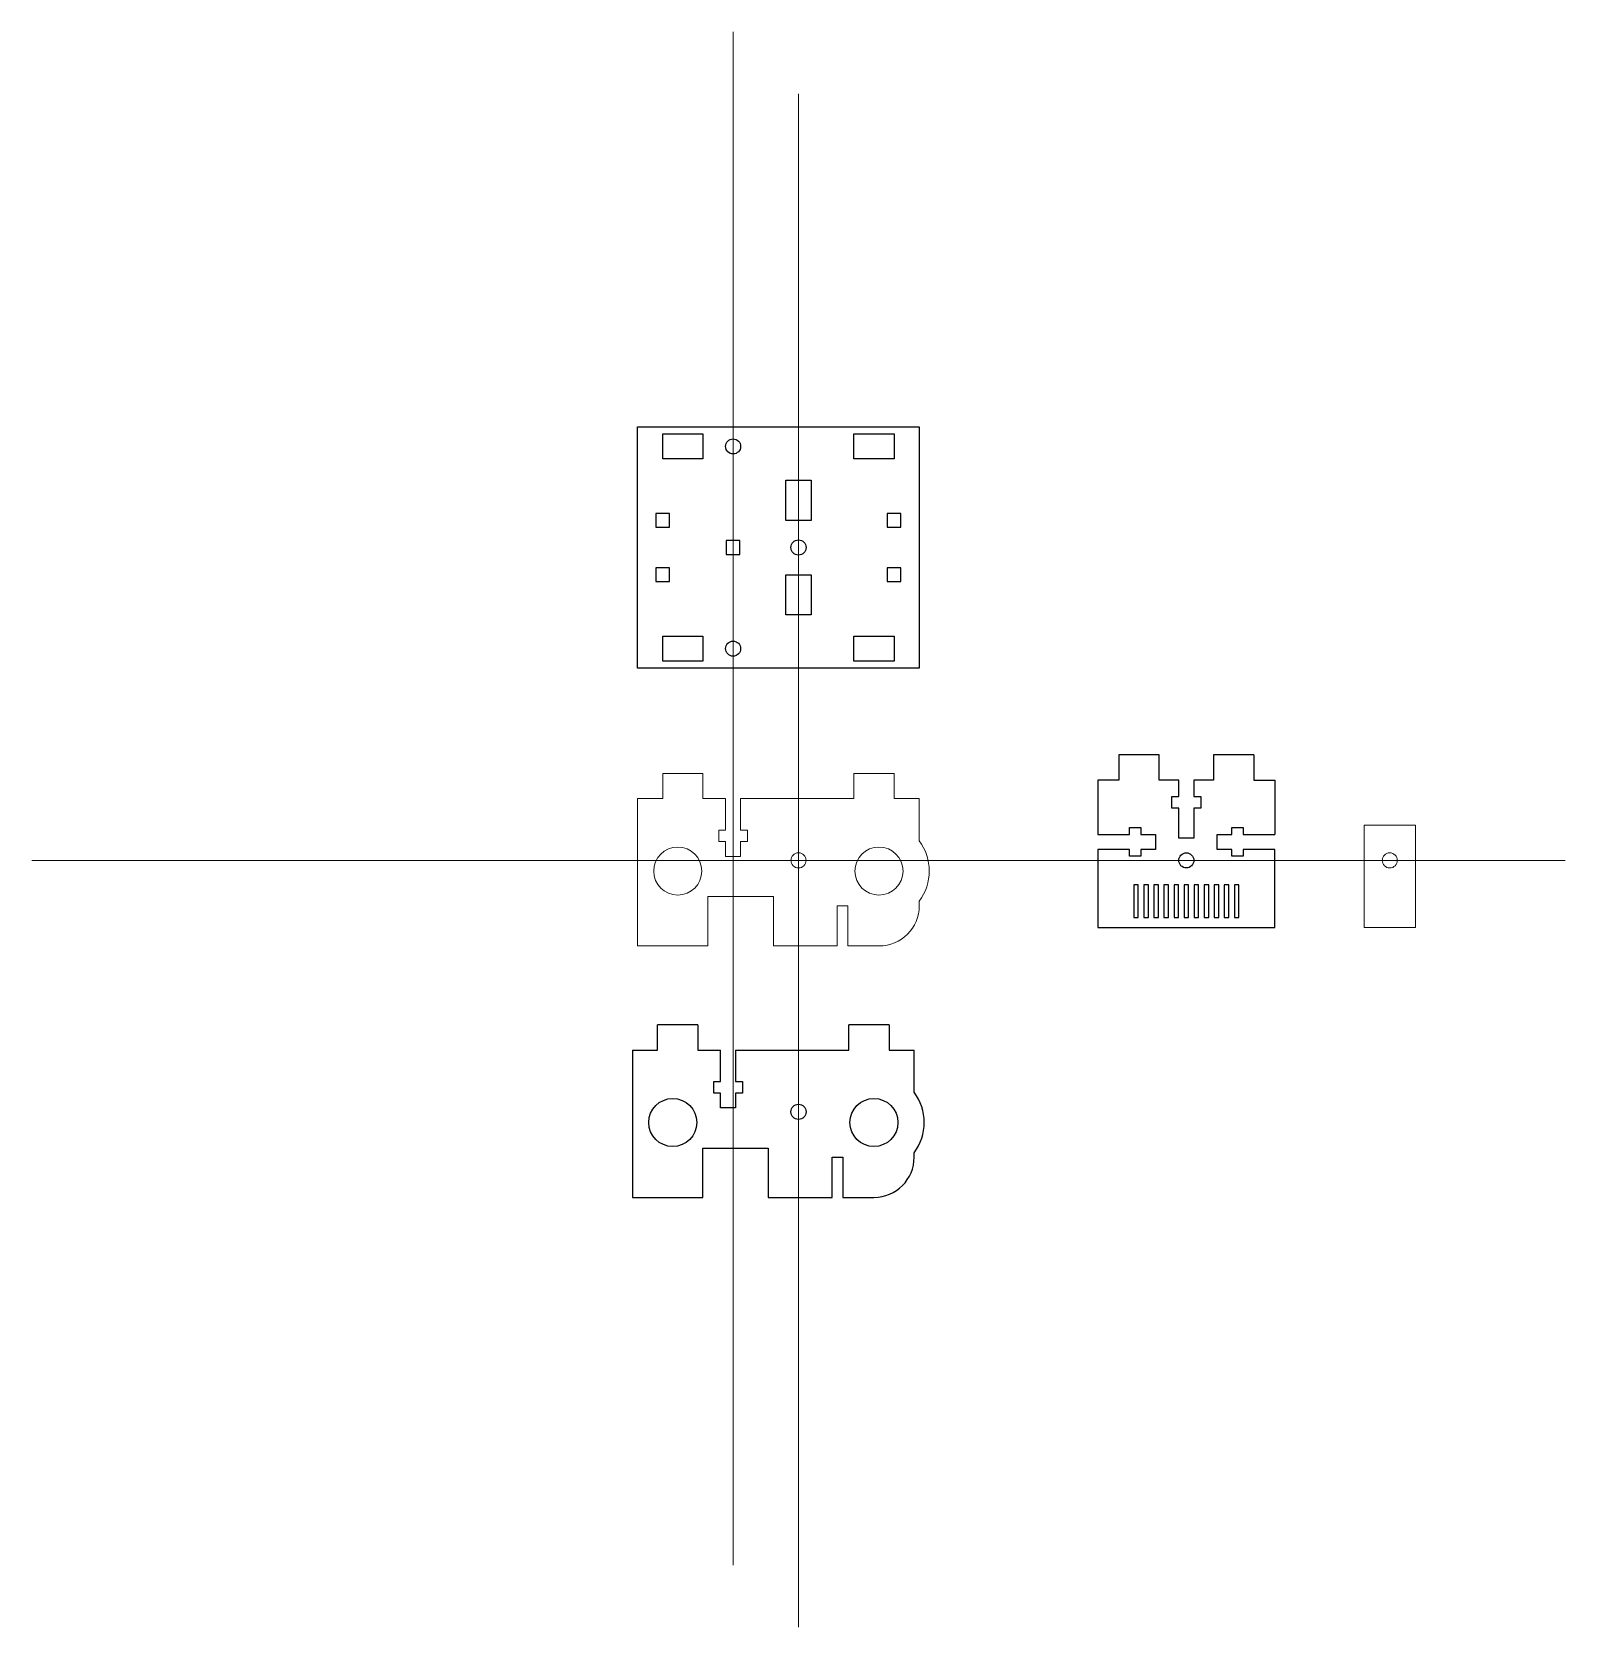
# Model space of a CAD drawing. Header units: millimetres. Extents: x 56 to 361, y -53 to 265.
import ezdxf

# ---------------------------------------------------------------- set-up
doc = ezdxf.new("R2010")
doc.units = ezdxf.units.MM
doc.layers.get('0').update_dxf_attribs({"linetype": 'CONTINUOUS', "lineweight": 25, "true_color": 0x000000})
for name, color, linetype, lineweight, true_color in [('01 Back', 7, 'CONTINUOUS', 0, 0x000000), ('Drawings', 5, 'CONTINUOUS', 0, 0x0000ff), ('inner-clamp', 7, 'CONTINUOUS', 0, 0x000000)]:
    doc.layers.add(name, color=color, linetype=linetype, lineweight=lineweight, true_color=true_color)

# ---------------------------------------------------------------- blocks, each defined once
blk = doc.blocks.new('m3-t-slot')
for p, q in [((-1.5, 11.5), (1.5, 11.5)), ((-1.5, 8.55), (-1.5, 11.5)), ((1.5, 11.5), (1.5, 8.55)), ((-2.86, 6.28), (-2.86, 8.55)), ((-2.86, 8.55), (-1.5, 8.55)), ((1.5, 8.55), (2.86, 8.55)), ((2.86, 8.55), (2.86, 6.28)), ((-1.5, 6.28), (-2.86, 6.28)), ((-1.5, 0), (-1.5, 6.28)), ((1.5, 6.28), (1.5, 0)), ((2.86, 6.28), (1.5, 6.28))]:
    blk.add_line(p, q)
blk = doc.blocks.new('magnet_hole')
for p, q in [((-1.37, 1.37), (-1.37, -1.37)), ((1.37, 1.37), (-1.37, 1.37)), ((1.37, -1.37), (1.37, 1.37)), ((-1.37, -1.37), (1.37, -1.37))]:
    blk.add_line(p, q)
blk = doc.blocks.new('m3-t-modified')
for p, q in [((-1.5, 11.5), (1.5, 11.5)), ((-1.5, 5.55), (-1.5, 11.5)), ((1.5, 11.5), (1.5, 5.55)), ((-2.86, 3.28), (-2.86, 5.55)), ((-2.86, 5.55), (-1.5, 5.55)), ((-1.5, 3.28), (-2.86, 3.28)), ((-1.5, 0), (-1.5, 3.28)), ((1.5, 5.55), (2.86, 5.55)), ((2.86, 3.28), (1.5, 3.28)), ((1.5, 3.28), (1.5, 0)), ((2.86, 5.55), (2.86, 3.28))]:
    blk.add_line(p, q)

msp = doc.modelspace()

# ---------------------------------------------------------------- linework, layer by layer
for p, q in [((176.5, 186.05), (232.5, 186.05)), ((176.5, 138.05), (176.5, 186.05)), ((181.5, 179.65), (181.5, 184.65)), ((181.5, 184.65), (189.5, 184.65)), ((189.5, 184.65), (189.5, 179.65)), ((219.5, 179.65), (219.5, 184.65)), ((219.5, 184.65), (227.5, 184.65)), ((227.5, 184.65), (227.5, 179.65)), ((232.5, 186.05), (232.5, 138.05)), ((189.5, 179.65), (181.5, 179.65)), ((227.5, 179.65), (219.5, 179.65)), ((206, 167.45), (206, 175.45)), ((206, 175.45), (211, 175.45)), ((211, 175.45), (211, 167.45)), ((211, 167.45), (206, 167.45)), ((206, 148.65), (206, 156.65)), ((206, 156.65), (211, 156.65)), ((211, 156.65), (211, 148.65)), ((211, 148.65), (206, 148.65)), ((181.5, 139.45), (181.5, 144.45)), ((181.5, 144.45), (189.5, 144.45)), ((189.5, 144.45), (189.5, 139.45)), ((219.5, 139.45), (219.5, 144.45)), ((219.5, 144.45), (227.5, 144.45)), ((227.5, 144.45), (227.5, 139.45)), ((232.5, 138.05), (176.5, 138.05)), ((189.5, 139.45), (181.5, 139.45)), ((227.5, 139.45), (219.5, 139.45)), ((272.2, 120.81), (272.2, 115.81)), ((280.2, 120.81), (272.2, 120.81)), ((280.2, 115.81), (280.2, 120.81)), ((291, 120.81), (291, 115.81)), ((299, 120.81), (291, 120.81)), ((299, 120.81), (299, 115.81)), ((268, 115.81), (268, 105.03)), ((272.2, 115.81), (268, 115.81)), ((284.1, 115.81), (280.2, 115.81)), ((291, 115.81), (287.1, 115.81)), ((299, 115.81), (303.2, 115.81)), ((303.2, 115.81), (303.2, 105.03)), ((268, 102.03), (268, 86.53)), ((303.2, 86.53), (303.2, 102.03)), ((275.15, 95.03), (275.15, 88.53)), ((276.05, 95.03), (275.15, 95.03)), ((276.05, 88.53), (276.05, 95.03)), ((277.15, 95.03), (277.15, 88.53)), ((278.05, 95.03), (277.15, 95.03)), ((278.05, 88.53), (278.05, 95.03)), ((279.15, 95.03), (279.15, 88.53)), ((280.05, 95.03), (279.15, 95.03)), ((280.05, 88.53), (280.05, 95.03)), ((281.15, 95.03), (281.15, 88.53)), ((282.05, 95.03), (281.15, 95.03)), ((282.05, 88.53), (282.05, 95.03)), ((283.15, 95.03), (283.15, 88.53)), ((284.05, 95.03), (283.15, 95.03)), ((284.05, 88.53), (284.05, 95.03)), ((285.15, 95.03), (285.15, 88.53)), ((286.05, 95.03), (285.15, 95.03)), ((286.05, 88.53), (286.05, 95.03)), ((287.15, 95.03), (287.15, 88.53)), ((288.05, 95.03), (287.15, 95.03)), ((288.05, 88.53), (288.05, 95.03)), ((289.15, 95.03), (289.15, 88.53)), ((290.05, 95.03), (289.15, 95.03)), ((290.05, 88.53), (290.05, 95.03)), ((291.15, 95.03), (291.15, 88.53)), ((292.05, 95.03), (291.15, 95.03)), ((292.05, 88.53), (292.05, 95.03)), ((293.15, 95.03), (293.15, 88.53)), ((294.05, 95.03), (293.15, 95.03)), ((294.05, 88.53), (294.05, 95.03)), ((295.15, 95.03), (295.15, 88.53)), ((296.05, 95.03), (295.15, 95.03)), ((296.05, 88.53), (296.05, 95.03)), ((268, 86.53), (303.2, 86.53)), ((275.15, 88.53), (276.05, 88.53)), ((277.15, 88.53), (278.05, 88.53)), ((279.15, 88.53), (280.05, 88.53)), ((281.15, 88.53), (282.05, 88.53)), ((283.15, 88.53), (284.05, 88.53)), ((285.15, 88.53), (286.05, 88.53)), ((287.15, 88.53), (288.05, 88.53)), ((289.15, 88.53), (290.05, 88.53)), ((291.15, 88.53), (292.05, 88.53)), ((293.15, 88.53), (294.05, 88.53)), ((295.15, 88.53), (296.05, 88.53)), ((180.5, 62.16), (180.5, 67.16)), ((188.5, 67.16), (180.5, 67.16)), ((188.5, 67.16), (188.5, 62.16)), ((218.5, 62.16), (218.5, 67.16)), ((226.5, 67.16), (218.5, 67.16)), ((226.5, 67.16), (226.5, 62.16)), ((175.5, 62.16), (180.5, 62.16)), ((175.5, 62.16), (175.5, 32.88)), ((188.5, 62.16), (193, 62.16)), ((196, 62.16), (218.5, 62.16)), ((226.5, 62.16), (231.5, 62.16)), ((231.5, 53.76), (231.5, 62.16)), ((189.5, 32.88), (189.5, 42.68)), ((189.5, 42.68), (202.5, 42.68)), ((202.5, 42.68), (202.5, 32.88)), ((231.5, 40.88), (231.5, 41.76)), ((215.2, 32.88), (215.2, 40.88)), ((215.2, 40.88), (217.3, 40.88)), ((217.3, 40.88), (217.3, 32.88)), ((175.5, 32.88), (189.5, 32.88)), ((202.5, 32.88), (215.2, 32.88)), ((217.3, 32.88), (223.5, 32.88))]:
    msp.add_line(p, q)
for centre, radius in [((195.5, 182.15), 1.5), ((208.5, 162.05), 1.5), ((195.5, 141.95), 1.5), ((285.6, 99.86), 1.5), ((183.5, 47.76), 4.78), ((208.5, 49.88), 1.5), ((223.5, 47.76), 4.78)]:
    msp.add_circle(centre, radius)
for centre, radius, start, end in [((223.5, 47.76), 10, 323.1301, 36.8699), ((223.5, 40.88), 8, 270, 360)]:
    msp.add_arc(centre, radius, start, end)
at = {"layer": '01 Back'}
for p, q in [((181.5, 112.14), (181.5, 117.14)), ((181.5, 117.14), (189.5, 117.14)), ((189.5, 117.14), (189.5, 112.14)), ((219.5, 112.14), (219.5, 117.14)), ((219.5, 117.14), (227.5, 117.14)), ((227.5, 117.14), (227.5, 112.14)), ((176.5, 112.14), (181.5, 112.14)), ((176.5, 112.14), (176.5, 82.86)), ((189.5, 112.14), (194, 112.14)), ((197, 112.14), (219.5, 112.14)), ((227.5, 112.14), (232.5, 112.14)), ((232.5, 103.74), (232.5, 112.14)), ((190.5, 82.86), (190.5, 92.66)), ((190.5, 92.66), (203.5, 92.66)), ((203.5, 92.66), (203.5, 82.86)), ((216.2, 82.86), (216.2, 90.86)), ((216.2, 90.86), (218.3, 90.86)), ((218.3, 90.86), (218.3, 82.86)), ((232.5, 90.86), (232.5, 91.74)), ((176.5, 82.86), (190.5, 82.86)), ((203.5, 82.86), (216.2, 82.86)), ((218.3, 82.86), (224.5, 82.86))]:
    msp.add_line(p, q, dxfattribs=at)
for centre, radius in [((184.5, 97.74), 4.78), ((224.5, 97.74), 4.78), ((208.5, 99.86), 1.5)]:
    msp.add_circle(centre, radius, dxfattribs=at)
for centre, radius, start, end in [((224.5, 97.74), 10, 323.1301, 36.8699), ((224.5, 90.86), 8, 270, 0)]:
    msp.add_arc(centre, radius, start, end, dxfattribs=at)
at = {"layer": 'Drawings'}
for p, q in [((195.5, -40.26), (195.5, 264.54)), ((208.5, -52.54), (208.5, 252.26)), ((56.1, 99.86), (360.9, 99.86))]:
    msp.add_line(p, q, dxfattribs=at)
at = {"layer": 'inner-clamp'}
for p, q in [((320.95, 106.87), (320.95, 86.53)), ((320.95, 106.87), (331.13, 106.87)), ((331.13, 106.87), (331.13, 86.53)), ((331.13, 86.53), (320.95, 86.53))]:
    msp.add_line(p, q, dxfattribs=at)
msp.add_circle((326.04, 99.86), 1.5, dxfattribs=at)

# ---------------------------------------------------------------- block references
for name, p, rotation in [('magnet_hole', (181.5, 167.45), 360), ('magnet_hole', (227.5, 167.45), 360), ('magnet_hole', (195.5, 162.05), 360), ('magnet_hole', (181.5, 156.65), 360), ('magnet_hole', (227.5, 156.65), 360), ('m3-t-modified', (285.6, 115.81), 180), ('m3-t-slot', (268, 103.53), 270), ('m3-t-slot', (303.2, 103.53), 90), ('m3-t-slot', (194.5, 62.16), 180)]:
    msp.add_blockref(name, p, dxfattribs=dict(rotation=rotation))
at = {"layer": '01 Back', "rotation": 180}
msp.add_blockref('m3-t-slot', (195.5, 112.14), dxfattribs=at)

doc.saveas('drawing.dxf')
